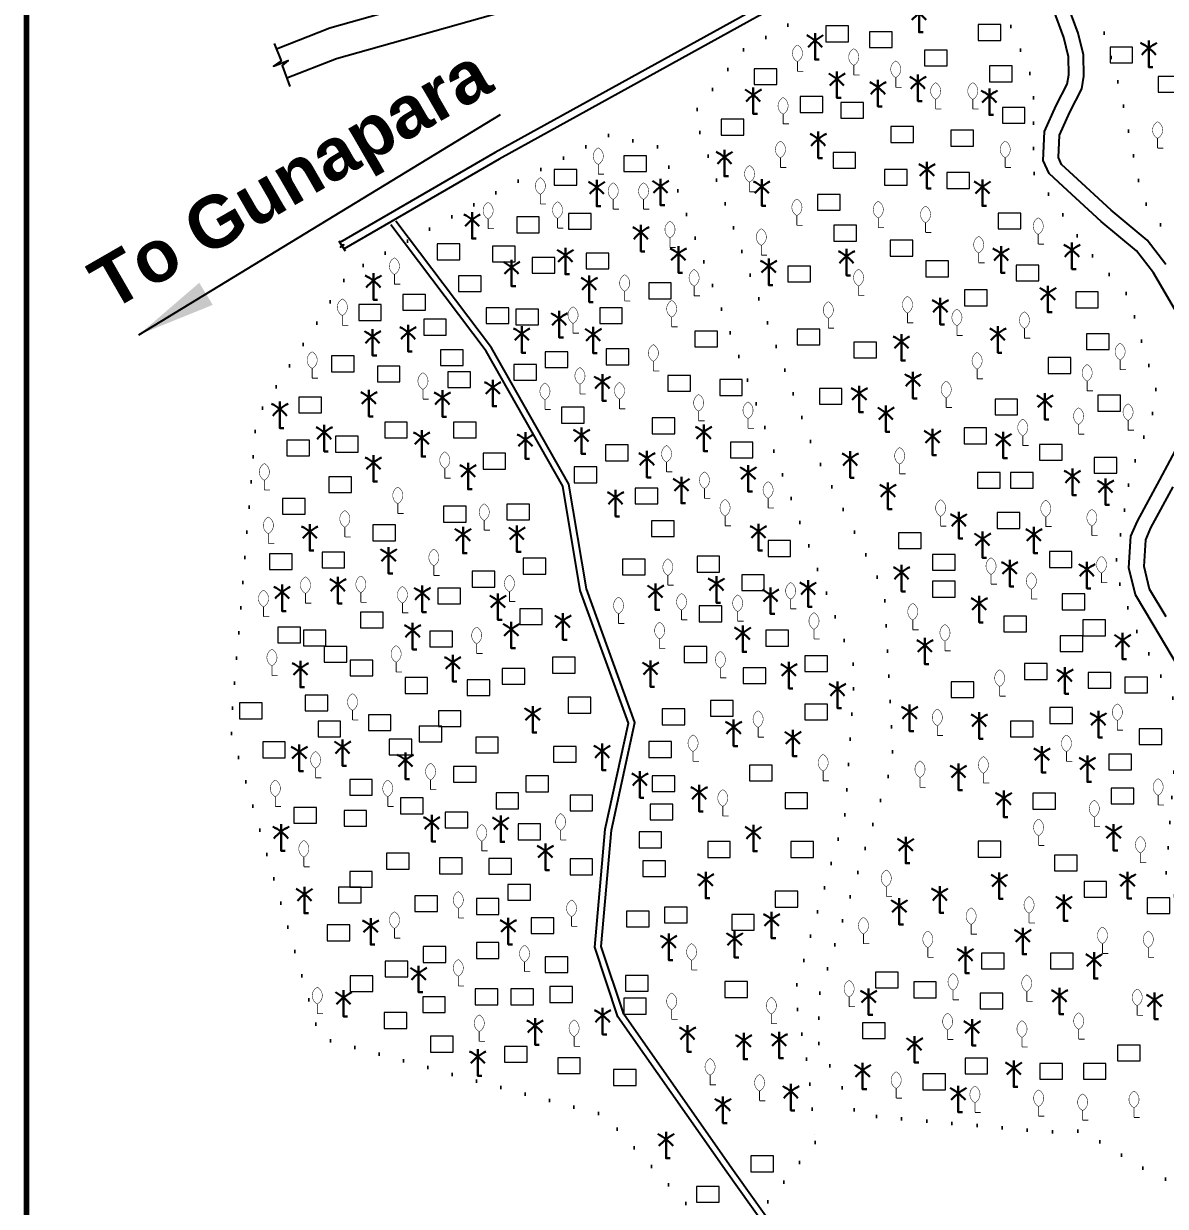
# Model space of a CAD drawing. Header units: millimetres. Extents: x 103 to 36356, y -175259 to -48.
# Drawn here: x 22846 to 23752, y -174009 to -173070 of the extents above; entities that cross this region are included whole.
import ezdxf

# ---------------------------------------------------------------- set-up
doc = ezdxf.new("R2010")
doc.units = ezdxf.units.MM
doc.header["$MEASUREMENT"] = 0
doc.linetypes.add('DOT2', pattern=[0.125, 0, -0.125])
for name, color, linetype in [('boundary', 7, 'Continuous'), ('Home Stead', 151, 'Continuous'), ('Khal', 4, 'Continuous'), ('TEXT', 5, 'Continuous'), ('Trees', 77, 'Continuous')]:
    doc.layers.add(name, color=color, linetype=linetype)
doc.layers.add('HOUSE', color=144, linetype='Continuous', lineweight=18)
doc.layers.add('PUCCA ROAD', color=1, linetype='Continuous', lineweight=30)
doc.styles.get("Standard").update_dxf_attribs({"font": 'arial.ttf'})
doc.styles.add('sum', font='arialbd.ttf')
doc.dimstyles.get("Standard").update_dxf_attribs({"dimtxt": 0.18, "dimasz": 0.18, "dimexe": 0.18, "dimexo": 0.0625, "dimgap": 0.09, "dimtad": 0, "dimtih": 1, "dimtoh": 1, "dimdec": 4, "dimzin": 0, "dimdsep": 46, "dimtxsty": 'Standard', "dimblk": 'DATUMBLANK', "dimcen": 0.09, "dimadec": 0, "dimazin": 0, "dimtfac": 1, "dimtdec": 4, "dimtofl": 0, "dimtmove": 0, "dimatfit": 3, "dimfxl": 1, "dimtolj": 1, "dimtzin": 0, "dimarcsym": 0})

# ---------------------------------------------------------------- blocks, each defined once
blk = doc.blocks.new('A$C7FEE66E4')
at = {"layer": 'Trees', "linetype": 'Continuous', "const_width": 0.000142}
blk.add_lwpolyline([(0, 0.00001, 0.606435), (0, 0.00493, 0.606435)], format="xyb", close=True, dxfattribs=at)
at = {"layer": 'Trees', "linetype": 'Continuous', "const_width": 0.000252}
for points in [[(0, 0.00001), (0, -0.00287)], [(0, -0.00287), (0.00172, -0.00287)]]:
    blk.add_lwpolyline(points, dxfattribs=at)
blk = doc.blocks.new('A$C01DB3217')
at = {"layer": 'Trees', "color": 1, "lineweight": 30}
blk.add_lwpolyline([(0, 0.0028), (0, -0.00714), (0.00154, -0.00714)], dxfattribs=at)
for centre, start, end in [((-0.01201, -0.01535), 41.2491, 62.6782), ((0.01201, -0.01535), 117.3218, 138.7509)]:
    blk.add_arc(centre, 0.01949, start, end, dxfattribs=at)
blk = doc.blocks.new('_DatumBlank')
at = {"color": 0, "linetype": 'ByBlock', "lineweight": -2}
for p, q in [((0, 0.577), (-1, 0)), ((0, -0.577), (0, 0.577)), ((-1, 0), (0, -0.577))]:
    blk.add_line(p, q, dxfattribs=at)

msp = doc.modelspace()

# ---------------------------------------------------------------- linework, layer by layer
at = {"layer": 'boundary', "color": 0, "const_width": 4.59}
msp.add_lwpolyline([(22848.32, -171671.08), (27878.67, -171671.08), (27878.67, -175256.81), (22848.32, -175256.81), (22848.32, -171671.08)], dxfattribs=at)
at = {"layer": 'Home Stead', "color": 7, "linetype": 'DOT2', "lineweight": 50, "ltscale": 159.474072, "flags": 128}
for points in [[(24176.51, -174131.21), (24179.51, -173947.35), (24157.52, -173916.97), (24123.26, -173911.65), (24085.99, -173928.27), (24040.74, -173977.81), (24008.8, -174001.08), (23991.17, -174009.4), (23976.2, -174001.42), (23966.55, -173980.8), (23964.55, -173945.56), (23971.54, -173889.7), (24006.11, -173796.16), (24007.9, -173747.88), (23994.18, -173721.65), (23944.07, -173712.11), (23900.53, -173720.46), (23833.5, -173756.75), (23814.74, -173757.92), (23803.31, -173744.74), (23808.88, -173714.58), (23822.87, -173645.19), (23800.28, -173586.38), (23768.23, -173531.78), (23778.21, -173489.25), (23811.54, -173424.53), (23826.81, -173365.53), (23809.88, -173318.5), (23733.8, -173208.64), (23716.77, -173123.58), (23695.27, -173047.2), (23690.83, -172971.75), (23708.13, -172944.86), (23828.77, -172865.65), (23971.46, -172779.4), (24144.62, -172667.2), (24227.86, -172579.21), (24395.65, -172366.21), (24423.53, -172295.43), (24479.34, -172221.88), (24517.65, -172194.46), (24581.23, -172166.22), (24645.39, -172137.72), (24741.9, -172111.83), (24796.24, -172074.63), (24840.73, -172037.38), (24862.51, -172017.05), (24869.06, -172005.43), (24903.4, -172018.71), (24990.61, -172048.67), (24979.03, -172072.99), (24964.85, -172101.81), (24925.62, -172128.73), (24892.8, -172149.72), (24877.23, -172152.53), (24834.32, -172153.36), (24791.25, -172156.34), (24768.88, -172165.78), (24761.59, -172174.88), (24763.26, -172197.52), (24762.7, -172253.01), (24754.79, -172369.33), (24753.23, -172392.26), (24765.76, -172503.56), (24757.35, -172557.3), (24765.52, -172632.86), (24772.71, -172646.94), (24780.39, -172656.91), (24819.03, -172678), (24840.36, -172685.22), (24850.91, -172694.04), (24853.43, -172700), (24844.28, -172791.83), (24865.42, -172844.21), (24913.19, -172934.43), (24905.54, -172973.34), (24880.07, -173020.62), (24864.71, -173112.23), (24840.01, -173199.52), (24833.22, -173245.66), (24833.94, -173383.52), (24809.39, -173447.75), (24696.6, -173536.09), (24612.82, -173546.91), (24522.87, -173580.31), (24424.85, -173615.69), (24374.93, -173655.59), (24307.77, -173712.74), (24309.58, -173804.34), (24342.21, -173845.42), (24353.1, -173934.3), (24341.94, -173988.04), (24253.58, -174067.56), (24176.51, -174131.21)], [(24058.18, -173950.79), (24100.11, -173916.11), (24119.49, -173911.78), (24134.52, -173921.89), (24138.86, -173950.79), (24131.82, -174128.03), (24034.01, -174208.97), (23996.94, -174231.77), (23958.69, -174162.31), (23926.71, -174104.24), (23896.17, -174056.1), (23875.68, -174023.8), (23829.48, -174023.8), (23778.42, -173999.87), (23736.76, -173980.34), (23686.51, -173949.54), (23656.82, -173950.05), (23507.42, -173936.52), (23477.3, -173881.56), (23477.3, -173842.3), (23536.23, -173655.18), (23529.42, -173521.52), (23473.47, -173409.7), (23417.52, -173255.12), (23377.81, -173142.41), (23416.75, -173091.63), (23514.79, -173036.7), (23563.53, -172996.88), (23589.6, -173005.37), (23621.91, -173052.94), (23647.77, -173117.44), (23647.77, -173188.64), (23689.27, -173248.46), (23723.12, -173286.74), (23746.71, -173367.33), (23724.63, -173427.83), (23712.2, -173503.92), (23728.64, -173551.13), (23762.75, -173614.23), (23756.88, -173693.77), (23752.67, -173750.9), (23769.7, -173779.98), (23826.88, -173770.13), (23861.39, -173748.45), (23896.39, -173735.64), (23929.68, -173723.46), (23951.11, -173742.05), (23946.67, -173768.65), (23917.5, -173864.21), (23917.51, -173921.81), (23926.27, -173965.17), (23946.09, -173999.86), (23968.74, -174013.55), (23992.91, -174009.56), (24031.93, -173977.42), (24058.18, -173950.79)], [(23474.38, -173958.66), (23406.13, -174044.2), (23306.66, -173936.7), (23202.56, -173908.96), (23081.11, -173875.44), (23010.41, -173631.2), (23030.76, -173383.5), (23103.59, -173268.68), (23229.93, -173199.65), (23310.82, -173158.78), (23352.62, -173168.77), (23409.88, -173324.08), (23467.21, -173479.57), (23505.9, -173582.51), (23498.04, -173698.84), (23458.04, -173839.72), (23469.46, -173903.95), (23474.38, -173958.66)]]:
    msp.add_lwpolyline(points, dxfattribs=at)
at = {"layer": 'HOUSE'}
for points in [[(23482.82, -173084.62), (23500.75, -173084.62), (23500.75, -173072.07), (23482.82, -173072.07), (23482.82, -173084.62)], [(23603.89, -173083.54), (23621.82, -173083.54), (23621.82, -173070.99), (23603.89, -173070.99), (23603.89, -173083.54)], [(23517.52, -173089.32), (23535.45, -173089.32), (23535.45, -173076.77), (23517.52, -173076.77), (23517.52, -173089.32)], [(23561.24, -173103.76), (23579.18, -173103.76), (23579.18, -173091.21), (23561.24, -173091.21), (23561.24, -173103.76)], [(23708.5, -173101.41), (23726.43, -173101.41), (23726.43, -173088.86), (23708.5, -173088.86), (23708.5, -173101.41)], [(23426.08, -173118.68), (23444.02, -173118.68), (23444.02, -173106.13), (23426.08, -173106.13), (23426.08, -173118.68)], [(23612.92, -173116.4), (23630.85, -173116.4), (23630.85, -173103.85), (23612.92, -173103.85), (23612.92, -173116.4)], [(23746.74, -173124.77), (23764.67, -173124.77), (23764.67, -173112.22), (23746.74, -173112.22), (23746.74, -173124.77)], [(23462.58, -173140.71), (23480.52, -173140.71), (23480.52, -173128.16), (23462.58, -173128.16), (23462.58, -173140.71)], [(23494.75, -173145.41), (23512.68, -173145.41), (23512.68, -173132.85), (23494.75, -173132.85), (23494.75, -173145.41)], [(23623.04, -173149.27), (23640.97, -173149.27), (23640.97, -173136.72), (23623.04, -173136.72), (23623.04, -173149.27)], [(23399.7, -173158.77), (23417.63, -173158.77), (23417.63, -173146.22), (23399.7, -173146.22), (23399.7, -173158.77)], [(23534.5, -173164.55), (23552.43, -173164.55), (23552.43, -173151.99), (23534.5, -173151.99), (23534.5, -173164.55)], [(23582.2, -173167.44), (23600.13, -173167.44), (23600.13, -173154.88), (23582.2, -173154.88), (23582.2, -173167.44)], [(23322.52, -173187.77), (23340.45, -173187.77), (23340.45, -173175.21), (23322.52, -173175.21), (23322.52, -173187.77)], [(23488.6, -173185.13), (23506.54, -173185.13), (23506.54, -173172.58), (23488.6, -173172.58), (23488.6, -173185.13)], [(23267.31, -173198.55), (23285.24, -173198.55), (23285.24, -173186), (23267.31, -173186), (23267.31, -173198.55)], [(23529.44, -173198.49), (23547.37, -173198.49), (23547.37, -173185.94), (23529.44, -173185.94), (23529.44, -173198.49)], [(23578.95, -173201.02), (23596.88, -173201.02), (23596.88, -173188.47), (23578.95, -173188.47), (23578.95, -173201.02)], [(23476.32, -173218.36), (23494.25, -173218.36), (23494.25, -173205.8), (23476.32, -173205.8), (23476.32, -173218.36)], [(23237.44, -173236.28), (23255.37, -173236.28), (23255.37, -173223.73), (23237.44, -173223.73), (23237.44, -173236.28)], [(23278.58, -173233.47), (23296.51, -173233.47), (23296.51, -173220.92), (23278.58, -173220.92), (23278.58, -173233.47)], [(23619.79, -173233.16), (23637.72, -173233.16), (23637.72, -173220.61), (23619.79, -173220.61), (23619.79, -173233.16)], [(23489.33, -173242.91), (23507.26, -173242.91), (23507.26, -173230.36), (23489.33, -173230.36), (23489.33, -173242.91)], [(23533.92, -173254.83), (23551.85, -173254.83), (23551.85, -173242.28), (23533.92, -173242.28), (23533.92, -173254.83)], [(23174.32, -173257.69), (23192.25, -173257.69), (23192.25, -173245.13), (23174.32, -173245.13), (23174.32, -173257.69)], [(23218.28, -173259.38), (23236.21, -173259.38), (23236.21, -173246.82), (23218.28, -173246.82), (23218.28, -173259.38)], [(23292.67, -173265.01), (23310.6, -173265.01), (23310.6, -173252.45), (23292.67, -173252.45), (23292.67, -173265.01)], [(23249.84, -173268.39), (23267.77, -173268.39), (23267.77, -173255.83), (23249.84, -173255.83), (23249.84, -173268.39)], [(23452.68, -173275.33), (23470.62, -173275.33), (23470.62, -173262.78), (23452.68, -173262.78), (23452.68, -173275.33)], [(23562.22, -173271.23), (23580.16, -173271.23), (23580.16, -173258.68), (23562.22, -173258.68), (23562.22, -173271.23)], [(23634.02, -173274.51), (23651.95, -173274.51), (23651.95, -173261.96), (23634.02, -173261.96), (23634.02, -173274.51)], [(23191.23, -173283.03), (23209.16, -173283.03), (23209.16, -173270.48), (23191.23, -173270.48), (23191.23, -173283.03)], [(23342.26, -173288.66), (23360.19, -173288.66), (23360.19, -173276.11), (23342.26, -173276.11), (23342.26, -173288.66)], [(23147.01, -173297.82), (23164.94, -173297.82), (23164.94, -173285.27), (23147.01, -173285.27), (23147.01, -173297.82)], [(23592.99, -173294.19), (23610.93, -173294.19), (23610.93, -173281.64), (23592.99, -173281.64), (23592.99, -173294.19)], [(23681.2, -173295.83), (23699.13, -173295.83), (23699.13, -173283.28), (23681.2, -173283.28), (23681.2, -173295.83)], [(23112.03, -173305.89), (23129.96, -173305.89), (23129.96, -173293.34), (23112.03, -173293.34), (23112.03, -173305.89)], [(23213.21, -173308.37), (23231.14, -173308.37), (23231.14, -173295.82), (23213.21, -173295.82), (23213.21, -173308.37)], [(23236.87, -173309.5), (23254.81, -173309.5), (23254.81, -173296.95), (23236.87, -173296.95), (23236.87, -173309.5)], [(23303.37, -173308.37), (23321.3, -173308.37), (23321.3, -173295.82), (23303.37, -173295.82), (23303.37, -173308.37)], [(23163.6, -173317.54), (23181.54, -173317.54), (23181.54, -173304.99), (23163.6, -173304.99), (23163.6, -173317.54)], [(23378.89, -173326.96), (23396.82, -173326.96), (23396.82, -173314.4), (23378.89, -173314.4), (23378.89, -173326.96)], [(23460.07, -173325.35), (23478, -173325.35), (23478, -173312.8), (23460.07, -173312.8), (23460.07, -173325.35)], [(23689.82, -173329.04), (23707.75, -173329.04), (23707.75, -173316.49), (23689.82, -173316.49), (23689.82, -173329.04)], [(23308.45, -173341.04), (23326.38, -173341.04), (23326.38, -173328.48), (23308.45, -173328.48), (23308.45, -173341.04)], [(23505.2, -173335.6), (23523.13, -173335.6), (23523.13, -173323.05), (23505.2, -173323.05), (23505.2, -173335.6)], [(23090.51, -173346.67), (23108.44, -173346.67), (23108.44, -173334.12), (23090.51, -173334.12), (23090.51, -173346.67)], [(23177.06, -173341.74), (23194.99, -173341.74), (23194.99, -173329.19), (23177.06, -173329.19), (23177.06, -173341.74)], [(23259.98, -173343.29), (23277.91, -173343.29), (23277.91, -173330.74), (23259.98, -173330.74), (23259.98, -173343.29)], [(23659.46, -173347.9), (23677.39, -173347.9), (23677.39, -173335.35), (23659.46, -173335.35), (23659.46, -173347.9)], [(23126.83, -173354.74), (23144.76, -173354.74), (23144.76, -173342.18), (23126.83, -173342.18), (23126.83, -173354.74)], [(23182.89, -173359.22), (23200.82, -173359.22), (23200.82, -173346.67), (23182.89, -173346.67), (23182.89, -173359.22)], [(23235.18, -173353.43), (23253.12, -173353.43), (23253.12, -173340.87), (23235.18, -173340.87), (23235.18, -173353.43)], [(23357.49, -173362.06), (23375.43, -173362.06), (23375.43, -173349.51), (23357.49, -173349.51), (23357.49, -173362.06)], [(23398.63, -173365.44), (23416.56, -173365.44), (23416.56, -173352.89), (23398.63, -173352.89), (23398.63, -173365.44)], [(23477.71, -173372.5), (23495.64, -173372.5), (23495.64, -173359.94), (23477.71, -173359.94), (23477.71, -173372.5)], [(23698.84, -173377.83), (23716.77, -173377.83), (23716.77, -173365.27), (23698.84, -173365.27), (23698.84, -173377.83)], [(23064.5, -173379.38), (23082.43, -173379.38), (23082.43, -173366.83), (23064.5, -173366.83), (23064.5, -173379.38)], [(23272.96, -173387.41), (23290.89, -173387.41), (23290.89, -173374.85), (23272.96, -173374.85), (23272.96, -173387.41)], [(23617.21, -173380.84), (23635.14, -173380.84), (23635.14, -173368.29), (23617.21, -173368.29), (23617.21, -173380.84)], [(23345.1, -173395.85), (23363.03, -173395.85), (23363.03, -173383.3), (23345.1, -173383.3), (23345.1, -173395.85)], [(23132.68, -173399.23), (23150.61, -173399.23), (23150.61, -173386.67), (23132.68, -173386.67), (23132.68, -173399.23)], [(23187.39, -173399.23), (23205.32, -173399.23), (23205.32, -173386.67), (23187.39, -173386.67), (23187.39, -173399.23)], [(23592.59, -173403.8), (23610.53, -173403.8), (23610.53, -173391.25), (23592.59, -173391.25), (23592.59, -173403.8)], [(23055.08, -173413.44), (23073.01, -173413.44), (23073.01, -173400.89), (23055.08, -173400.89), (23055.08, -173413.44)], [(23093.66, -173410.43), (23111.6, -173410.43), (23111.6, -173397.88), (23093.66, -173397.88), (23093.66, -173410.43)], [(23407.09, -173415), (23425.02, -173415), (23425.02, -173402.45), (23407.09, -173402.45), (23407.09, -173415)], [(23210.71, -173423.87), (23228.64, -173423.87), (23228.64, -173411.32), (23210.71, -173411.32), (23210.71, -173423.87)], [(23307.9, -173417.25), (23325.83, -173417.25), (23325.83, -173404.7), (23307.9, -173404.7), (23307.9, -173417.25)], [(23652.49, -173416.92), (23670.42, -173416.92), (23670.42, -173404.37), (23652.49, -173404.37), (23652.49, -173416.92)], [(23283.11, -173434.71), (23301.04, -173434.71), (23301.04, -173422.16), (23283.11, -173422.16), (23283.11, -173434.71)], [(23695.98, -173427.17), (23713.91, -173427.17), (23713.91, -173414.62), (23695.98, -173414.62), (23695.98, -173427.17)], [(23088.27, -173442.57), (23106.2, -173442.57), (23106.2, -173430.02), (23088.27, -173430.02), (23088.27, -173442.57)], [(23603.26, -173439.06), (23621.19, -173439.06), (23621.19, -173426.51), (23603.26, -173426.51), (23603.26, -173439.06)], [(23629.52, -173439.06), (23647.45, -173439.06), (23647.45, -173426.51), (23629.52, -173426.51), (23629.52, -173439.06)], [(23331.57, -173451.61), (23349.5, -173451.61), (23349.5, -173439.06), (23331.57, -173439.06), (23331.57, -173451.61)], [(23051.51, -173459.73), (23069.44, -173459.73), (23069.44, -173447.17), (23051.51, -173447.17), (23051.51, -173459.73)], [(23179.32, -173466), (23197.25, -173466), (23197.25, -173453.45), (23179.32, -173453.45), (23179.32, -173466)], [(23229.54, -173464.21), (23247.48, -173464.21), (23247.48, -173451.66), (23229.54, -173451.66), (23229.54, -173464.21)], [(23618.85, -173471.04), (23636.78, -173471.04), (23636.78, -173458.48), (23618.85, -173458.48), (23618.85, -173471.04)], [(23123.26, -173480.79), (23141.19, -173480.79), (23141.19, -173468.24), (23123.26, -173468.24), (23123.26, -173480.79)], [(23344.53, -173477.51), (23362.46, -173477.51), (23362.46, -173464.96), (23344.53, -173464.96), (23344.53, -173477.51)], [(23540.49, -173487.03), (23558.42, -173487.03), (23558.42, -173474.47), (23540.49, -173474.47), (23540.49, -173487.03)], [(23436.95, -173493.28), (23454.89, -173493.28), (23454.89, -173480.73), (23436.95, -173480.73), (23436.95, -173493.28)], [(23041.2, -173503.65), (23059.13, -173503.65), (23059.13, -173491.09), (23041.2, -173491.09), (23041.2, -173503.65)], [(23082.9, -173502.3), (23100.83, -173502.3), (23100.83, -173489.75), (23082.9, -173489.75), (23082.9, -173502.3)], [(23242.55, -173507.23), (23260.48, -173507.23), (23260.48, -173494.68), (23242.55, -173494.68), (23242.55, -173507.23)], [(23321.43, -173507.93), (23339.36, -173507.93), (23339.36, -173495.37), (23321.43, -173495.37), (23321.43, -173507.93)], [(23380.6, -173505.67), (23398.53, -173505.67), (23398.53, -173493.12), (23380.6, -173493.12), (23380.6, -173505.67)], [(23567.57, -173504.25), (23585.5, -173504.25), (23585.5, -173491.69), (23567.57, -173491.69), (23567.57, -173504.25)], [(23660.3, -173501.92), (23678.24, -173501.92), (23678.24, -173489.37), (23660.3, -173489.37), (23660.3, -173501.92)], [(23202.19, -173517.54), (23220.12, -173517.54), (23220.12, -173504.99), (23202.19, -173504.99), (23202.19, -173517.54)], [(23416.1, -173520.32), (23434.03, -173520.32), (23434.03, -173507.76), (23416.1, -173507.76), (23416.1, -173520.32)], [(23567.57, -173525.56), (23585.5, -173525.56), (23585.5, -173513.01), (23567.57, -173513.01), (23567.57, -173525.56)], [(23174.83, -173530.98), (23192.76, -173530.98), (23192.76, -173518.43), (23174.83, -173518.43), (23174.83, -173530.98)], [(23670.56, -173535.54), (23688.49, -173535.54), (23688.49, -173522.99), (23670.56, -173522.99), (23670.56, -173535.54)], [(23239.86, -173547.28), (23257.79, -173547.28), (23257.79, -173534.73), (23239.86, -173534.73), (23239.86, -173547.28)], [(23382.29, -173545.1), (23400.22, -173545.1), (23400.22, -173532.54), (23382.29, -173532.54), (23382.29, -173545.1)], [(23113.4, -173549.97), (23131.33, -173549.97), (23131.33, -173537.42), (23113.4, -173537.42), (23113.4, -173549.97)], [(23624.2, -173553.17), (23642.13, -173553.17), (23642.13, -173540.62), (23624.2, -173540.62), (23624.2, -173553.17)], [(23686.85, -173556.2), (23704.78, -173556.2), (23704.78, -173543.64), (23686.85, -173543.64), (23686.85, -173556.2)], [(23047.92, -173561.9), (23065.85, -173561.9), (23065.85, -173549.35), (23047.92, -173549.35), (23047.92, -173561.9)], [(23068.1, -173564.31), (23086.03, -173564.31), (23086.03, -173551.76), (23068.1, -173551.76), (23068.1, -173564.31)], [(23168.56, -173565.04), (23186.49, -173565.04), (23186.49, -173552.49), (23168.56, -173552.49), (23168.56, -173565.04)], [(23435.28, -173564.41), (23453.21, -173564.41), (23453.21, -173551.86), (23435.28, -173551.86), (23435.28, -173564.41)], [(23668.92, -173568.75), (23686.85, -173568.75), (23686.85, -173556.2), (23668.92, -173556.2), (23668.92, -173568.75)], [(23084.7, -173577.31), (23102.63, -173577.31), (23102.63, -173564.76), (23084.7, -173564.76), (23084.7, -173577.31)], [(23370.47, -173577.37), (23388.4, -173577.37), (23388.4, -173564.81), (23370.47, -173564.81), (23370.47, -173577.37)], [(23466.28, -173584.69), (23484.21, -173584.69), (23484.21, -173572.14), (23466.28, -173572.14), (23466.28, -173584.69)], [(23105.32, -173588.07), (23123.26, -173588.07), (23123.26, -173575.51), (23105.32, -173575.51), (23105.32, -173588.07)], [(23265.87, -173585.83), (23283.8, -173585.83), (23283.8, -173573.27), (23265.87, -173573.27), (23265.87, -173585.83)], [(23417.25, -173594.26), (23435.18, -173594.26), (23435.18, -173581.71), (23417.25, -173581.71), (23417.25, -173594.26)], [(23640.61, -173590.89), (23658.54, -173590.89), (23658.54, -173578.33), (23640.61, -173578.33), (23640.61, -173590.89)], [(23148.82, -173601.96), (23166.75, -173601.96), (23166.75, -173589.41), (23148.82, -173589.41), (23148.82, -173601.96)], [(23198.15, -173603.75), (23216.08, -173603.75), (23216.08, -173591.2), (23198.15, -173591.2), (23198.15, -173603.75)], [(23225.96, -173594.79), (23243.89, -173594.79), (23243.89, -173582.24), (23225.96, -173582.24), (23225.96, -173594.79)], [(23691.08, -173597.96), (23709.02, -173597.96), (23709.02, -173585.41), (23691.08, -173585.41), (23691.08, -173597.96)], [(23720.21, -173601.65), (23738.14, -173601.65), (23738.14, -173589.1), (23720.21, -173589.1), (23720.21, -173601.65)], [(23582.35, -173605.24), (23600.29, -173605.24), (23600.29, -173592.68), (23582.35, -173592.68), (23582.35, -173605.24)], [(23017.43, -173622.13), (23035.36, -173622.13), (23035.36, -173609.57), (23017.43, -173609.57), (23017.43, -173622.13)], [(23069.45, -173615.85), (23087.38, -173615.85), (23087.38, -173603.3), (23069.45, -173603.3), (23069.45, -173615.85)], [(23278.42, -173617.64), (23296.36, -173617.64), (23296.36, -173605.09), (23278.42, -173605.09), (23278.42, -173617.64)], [(23391.32, -173620.17), (23409.25, -173620.17), (23409.25, -173607.62), (23391.32, -173607.62), (23391.32, -173620.17)], [(23119.67, -173631.54), (23137.61, -173631.54), (23137.61, -173618.98), (23119.67, -173618.98), (23119.67, -173631.54)], [(23175.28, -173628.4), (23193.21, -173628.4), (23193.21, -173615.85), (23175.28, -173615.85), (23175.28, -173628.4)], [(23353, -173626.93), (23370.93, -173626.93), (23370.93, -173614.37), (23353, -173614.37), (23353, -173626.93)], [(23466.28, -173622.98), (23484.21, -173622.98), (23484.21, -173610.43), (23466.28, -173610.43), (23466.28, -173622.98)], [(23660.73, -173625.84), (23678.66, -173625.84), (23678.66, -173613.29), (23660.73, -173613.29), (23660.73, -173625.84)], [(23079.76, -173636.47), (23097.69, -173636.47), (23097.69, -173623.91), (23079.76, -173623.91), (23079.76, -173636.47)], [(23160.03, -173640.5), (23177.97, -173640.5), (23177.97, -173627.95), (23160.03, -173627.95), (23160.03, -173640.5)], [(23629.55, -173636.5), (23647.48, -173636.5), (23647.48, -173623.95), (23629.55, -173623.95), (23629.55, -173636.5)], [(23136.27, -173650.81), (23154.2, -173650.81), (23154.2, -173638.26), (23136.27, -173638.26), (23136.27, -173650.81)], [(23204.89, -173649.17), (23222.82, -173649.17), (23222.82, -173636.61), (23204.89, -173636.61), (23204.89, -173649.17)], [(23731.7, -173642.65), (23749.63, -173642.65), (23749.63, -173630.1), (23731.7, -173630.1), (23731.7, -173642.65)], [(23035.81, -173653.05), (23053.75, -173653.05), (23053.75, -173640.5), (23035.81, -173640.5), (23035.81, -173653.05)], [(23266.77, -173656.63), (23284.7, -173656.63), (23284.7, -173644.08), (23266.77, -173644.08), (23266.77, -173656.63)], [(23342.29, -173652.83), (23360.23, -173652.83), (23360.23, -173640.28), (23342.29, -173640.28), (23342.29, -173652.83)], [(23707.5, -173662.74), (23725.43, -173662.74), (23725.43, -173650.19), (23707.5, -173650.19), (23707.5, -173662.74)], [(23187.4, -173672.47), (23205.33, -173672.47), (23205.33, -173659.92), (23187.4, -173659.92), (23187.4, -173672.47)], [(23422.32, -173671.42), (23440.25, -173671.42), (23440.25, -173658.86), (23422.32, -173658.86), (23422.32, -173671.42)], [(23104.89, -173682.78), (23122.82, -173682.78), (23122.82, -173670.23), (23104.89, -173670.23), (23104.89, -173682.78)], [(23244.8, -173680.09), (23262.73, -173680.09), (23262.73, -173667.54), (23244.8, -173667.54), (23244.8, -173680.09)], [(23345.11, -173679.86), (23363.04, -173679.86), (23363.04, -173667.31), (23345.11, -173667.31), (23345.11, -173679.86)], [(23145.25, -173697.57), (23163.18, -173697.57), (23163.18, -173685.01), (23145.25, -173685.01), (23145.25, -173697.57)], [(23221.03, -173693.53), (23238.97, -173693.53), (23238.97, -173680.98), (23221.03, -173680.98), (23221.03, -173693.53)], [(23279.78, -173695.33), (23297.71, -173695.33), (23297.71, -173682.77), (23279.78, -173682.77), (23279.78, -173695.33)], [(23450.5, -173693.38), (23468.43, -173693.38), (23468.43, -173680.83), (23450.5, -173680.83), (23450.5, -173693.38)], [(23647.13, -173693.88), (23665.07, -173693.88), (23665.07, -173681.33), (23647.13, -173681.33), (23647.13, -173693.88)], [(23709.36, -173689.7), (23727.29, -173689.7), (23727.29, -173677.15), (23709.36, -173677.15), (23709.36, -173689.7)], [(23060.48, -173705.03), (23078.41, -173705.03), (23078.41, -173692.48), (23060.48, -173692.48), (23060.48, -173705.03)], [(23343.53, -173702.39), (23361.46, -173702.39), (23361.46, -173689.84), (23343.53, -173689.84), (23343.53, -173702.39)], [(23100.4, -173707.43), (23118.33, -173707.43), (23118.33, -173694.87), (23100.4, -173694.87), (23100.4, -173707.43)], [(23180.67, -173708.77), (23198.61, -173708.77), (23198.61, -173696.22), (23180.67, -173696.22), (23180.67, -173708.77)], [(23238.52, -173718.18), (23256.46, -173718.18), (23256.46, -173705.63), (23238.52, -173705.63), (23238.52, -173718.18)], [(23334.56, -173724.56), (23352.49, -173724.56), (23352.49, -173712.01), (23334.56, -173712.01), (23334.56, -173724.56)], [(23389.07, -173732.24), (23407, -173732.24), (23407, -173719.69), (23389.07, -173719.69), (23389.07, -173732.24)], [(23455, -173732.24), (23472.94, -173732.24), (23472.94, -173719.69), (23455, -173719.69), (23455, -173732.24)], [(23603.8, -173731.97), (23621.73, -173731.97), (23621.73, -173719.42), (23603.8, -173719.42), (23603.8, -173731.97)], [(23134.04, -173741.49), (23151.97, -173741.49), (23151.97, -173728.93), (23134.04, -173728.93), (23134.04, -173741.49)], [(23664.36, -173742.92), (23682.3, -173742.92), (23682.3, -173730.37), (23664.36, -173730.37), (23664.36, -173742.92)], [(23176.26, -173745.17), (23194.19, -173745.17), (23194.19, -173732.62), (23176.26, -173732.62), (23176.26, -173745.17)], [(23215.27, -173745.62), (23233.2, -173745.62), (23233.2, -173733.07), (23215.27, -173733.07), (23215.27, -173745.62)], [(23279.78, -173745.97), (23297.71, -173745.97), (23297.71, -173733.41), (23279.78, -173733.41), (23279.78, -173745.97)], [(23337.7, -173747.41), (23355.63, -173747.41), (23355.63, -173734.86), (23337.7, -173734.86), (23337.7, -173747.41)], [(23104.88, -173755.82), (23122.81, -173755.82), (23122.81, -173743.27), (23104.88, -173743.27), (23104.88, -173755.82)], [(23095.92, -173768.37), (23113.85, -173768.37), (23113.85, -173755.82), (23095.92, -173755.82), (23095.92, -173768.37)], [(23230.52, -173766.24), (23248.45, -173766.24), (23248.45, -173753.68), (23230.52, -173753.68), (23230.52, -173766.24)], [(23442.61, -173771.66), (23460.54, -173771.66), (23460.54, -173759.11), (23442.61, -173759.11), (23442.61, -173771.66)], [(23687.86, -173763.79), (23705.79, -173763.79), (23705.79, -173751.24), (23687.86, -173751.24), (23687.86, -173763.79)], [(23156.53, -173775.2), (23174.46, -173775.2), (23174.46, -173762.65), (23156.53, -173762.65), (23156.53, -173775.2)], [(23205.41, -173777.44), (23223.34, -173777.44), (23223.34, -173764.89), (23205.41, -173764.89), (23205.41, -173777.44)], [(23737.98, -173776.84), (23755.91, -173776.84), (23755.91, -173764.29), (23737.98, -173764.29), (23737.98, -173776.84)], [(23324.69, -173787.3), (23342.63, -173787.3), (23342.63, -173774.75), (23324.69, -173774.75), (23324.69, -173787.3)], [(23354.74, -173784.16), (23372.67, -173784.16), (23372.67, -173771.61), (23354.74, -173771.61), (23354.74, -173784.16)], [(23408.11, -173789.99), (23426.04, -173789.99), (23426.04, -173777.44), (23408.11, -173777.44), (23408.11, -173789.99)], [(23086.95, -173798.4), (23104.88, -173798.4), (23104.88, -173785.85), (23086.95, -173785.85), (23086.95, -173798.4)], [(23248.91, -173792.68), (23266.84, -173792.68), (23266.84, -173780.13), (23248.91, -173780.13), (23248.91, -173792.68)], [(23163.25, -173815.53), (23181.18, -173815.53), (23181.18, -173802.98), (23163.25, -173802.98), (23163.25, -173815.53)], [(23205.41, -173812.4), (23223.34, -173812.4), (23223.34, -173799.84), (23205.41, -173799.84), (23205.41, -173812.4)], [(23133.14, -173827.08), (23151.07, -173827.08), (23151.07, -173814.53), (23133.14, -173814.53), (23133.14, -173827.08)], [(23260.12, -173823.6), (23278.05, -173823.6), (23278.05, -173811.05), (23260.12, -173811.05), (23260.12, -173823.6)], [(23606.41, -173820.67), (23624.34, -173820.67), (23624.34, -173808.11), (23606.41, -173808.11), (23606.41, -173820.67)], [(23661.23, -173820.67), (23679.16, -173820.67), (23679.16, -173808.11), (23661.23, -173808.11), (23661.23, -173820.67)], [(23323.8, -173838.39), (23341.73, -173838.39), (23341.73, -173825.84), (23323.8, -173825.84), (23323.8, -173838.39)], [(23522.35, -173835.8), (23540.28, -173835.8), (23540.28, -173823.25), (23522.35, -173823.25), (23522.35, -173835.8)], [(23105.34, -173838.73), (23123.27, -173838.73), (23123.27, -173826.18), (23105.34, -173826.18), (23105.34, -173838.73)], [(23263.71, -173847.35), (23281.64, -173847.35), (23281.64, -173834.8), (23263.71, -173834.8), (23263.71, -173847.35)], [(23402.72, -173843.32), (23420.66, -173843.32), (23420.66, -173830.77), (23402.72, -173830.77), (23402.72, -173843.32)], [(23552.63, -173843.62), (23570.56, -173843.62), (23570.56, -173831.07), (23552.63, -173831.07), (23552.63, -173843.62)], [(23162.8, -173855.42), (23180.74, -173855.42), (23180.74, -173842.87), (23162.8, -173842.87), (23162.8, -173855.42)], [(23204.51, -173849.14), (23222.44, -173849.14), (23222.44, -173836.59), (23204.51, -173836.59), (23204.51, -173849.14)], [(23232.76, -173849.14), (23250.69, -173849.14), (23250.69, -173836.59), (23232.76, -173836.59), (23232.76, -173849.14)], [(23322.37, -173856.61), (23340.3, -173856.61), (23340.3, -173844.05), (23322.37, -173844.05), (23322.37, -173856.61)], [(23605.37, -173852.49), (23623.3, -173852.49), (23623.3, -173839.94), (23605.37, -173839.94), (23605.37, -173852.49)], [(23132.31, -173867.97), (23150.24, -173867.97), (23150.24, -173855.41), (23132.31, -173855.41), (23132.31, -173867.97)], [(23511.91, -173875.97), (23529.84, -173875.97), (23529.84, -173863.42), (23511.91, -173863.42), (23511.91, -173875.97)], [(23169.08, -173886.79), (23187.01, -173886.79), (23187.01, -173874.24), (23169.08, -173874.24), (23169.08, -173886.79)], [(23227.83, -173894.86), (23245.76, -173894.86), (23245.76, -173882.3), (23227.83, -173882.3), (23227.83, -173894.86)], [(23714.49, -173893.71), (23732.42, -173893.71), (23732.42, -173881.16), (23714.49, -173881.16), (23714.49, -173893.71)], [(23269.98, -173903.82), (23287.92, -173903.82), (23287.92, -173891.27), (23269.98, -173891.27), (23269.98, -173903.82)], [(23593.36, -173904.15), (23611.29, -173904.15), (23611.29, -173891.6), (23593.36, -173891.6), (23593.36, -173904.15)], [(23314.38, -173913.23), (23332.31, -173913.23), (23332.31, -173900.68), (23314.38, -173900.68), (23314.38, -173913.23)], [(23652.88, -173908.32), (23670.81, -173908.32), (23670.81, -173895.77), (23652.88, -173895.77), (23652.88, -173908.32)], [(23687.34, -173908.32), (23705.27, -173908.32), (23705.27, -173895.77), (23687.34, -173895.77), (23687.34, -173908.32)], [(23559.94, -173916.67), (23577.87, -173916.67), (23577.87, -173904.12), (23559.94, -173904.12), (23559.94, -173916.67)], [(23423.35, -173981.8), (23441.28, -173981.8), (23441.28, -173969.24), (23423.35, -173969.24), (23423.35, -173981.8)], [(23380.3, -174006), (23398.23, -174006), (23398.23, -173993.44), (23380.3, -173993.44), (23380.3, -174006)]]:
    msp.add_lwpolyline(points, dxfattribs=at)
at = {"layer": 'Khal', "lineweight": 25, "ltscale": 0.1}
for points in [[(24816.08, -171891.1), (24817.56, -171941.55), (24809.32, -171968.43), (24773.53, -172002.4), (24716.89, -172043.33), (24601.99, -172078.29), (24499.66, -172118.98), (24435.7, -172165.26), (24382.06, -172228.64), (24336.46, -172304.72), (24254.58, -172420.75), (24171.03, -172513.07), (24013.43, -172642.33), (23807.6, -172780.24), (23588.06, -172908.24), (23394.3, -172987.8), (23089.01, -173073.96), (23046.83, -173090.59)], [(24730.58, -172063.16), (24726.24, -172066.3), (24607.75, -172102.35), (24510.05, -172141.2), (24452.07, -172183.14), (24402.37, -172241.88), (24357.45, -172316.82), (24273.87, -172435.25), (24187.61, -172530.57), (24027.17, -172662.17), (23819.36, -172801.4), (23597.21, -172930.93), (23399.94, -173011.93), (23094.45, -173098.14), (23055.03, -173113.69)], [(23764.53, -173304.96), (23742.86, -173268.2), (23729.36, -173250.52), (23701.48, -173227.4), (23671.21, -173199.63), (23660.14, -173189.2), (23655.4, -173178.95), (23656.58, -173155.96), (23665.78, -173135.36), (23674.51, -173118.25), (23675.72, -173111.03), (23675.4, -173096.7), (23671.7, -173081.25), (23661.74, -173053.98)], [(23752.83, -173261.49), (23738.07, -173242.15), (23709.37, -173218.36), (23679.39, -173190.84), (23670.06, -173182.05), (23667.53, -173176.6), (23668.45, -173158.81), (23676.61, -173140.54), (23686.04, -173122.06), (23687.75, -173111.9), (23687.37, -173095.14), (23683.2, -173077.78), (23672.67, -173048.92)], [(23044.99, -173085.91), (23050.4, -173099.7), (23044.49, -173103.9), (23055.9, -173099.48), (23051.21, -173103.57), (23057.46, -173120.13)], [(23777.97, -173606.45), (23742.72, -173547.38), (23728.63, -173523.77), (23723.53, -173502.22), (23725.01, -173477.12), (23730.21, -173465.2), (23748.07, -173432.34), (23764.44, -173401.78)], [(23753.03, -173541.23), (23739.88, -173519.21), (23735.61, -173501.17), (23736.86, -173479.96), (23741, -173470.47), (23758.64, -173438.04)]]:
    msp.add_lwpolyline(points, dxfattribs=at)
at = {"layer": 'PUCCA ROAD', "lineweight": 25}
for points in [[(24341.88, -172343.12), (24284.73, -172425.03), (24236.06, -172480.08), (24198.54, -172533.09), (24113.16, -172618.12), (24025.86, -172685.88), (23930.03, -172752.9), (23830.77, -172815.79), (23663.77, -172917.07), (23607.35, -172948.78), (23427.18, -173058.53), (23220.48, -173172.57), (23097.11, -173244.15)], [(23610.38, -172953.96), (23610.38, -172953.96), (23430.19, -173063.72), (23223.44, -173177.79), (23100.4, -173249.18)], [(23789.32, -174510.45), (23691.95, -174383.26), (23534.84, -174165.5), (23404.21, -173982.15), (23317.86, -173858.88), (23299.43, -173803.48), (23307.63, -173709.81), (23326.12, -173625.51), (23287.91, -173520.19), (23274.12, -173437.57), (23213.18, -173330.32), (23137.42, -173229.98)], [(23792, -174505.73), (23695.96, -174380.28), (23538.91, -174162.59), (23408.29, -173979.26), (23322.37, -173856.61), (23304.5, -173802.88), (23312.58, -173710.57), (23331.32, -173625.16), (23292.76, -173518.92), (23278.91, -173435.88), (23217.37, -173327.57), (23141.41, -173226.96)], [(23101.43, -173250.86), (23099.18, -173247.17), (23097.46, -173247.74), (23100.1, -173245.93), (23098.38, -173246.26), (23096.45, -173243.04)]]:
    msp.add_lwpolyline(points, dxfattribs=at)

# ---------------------------------------------------------------- block references
at = {"layer": 'Trees', "ltscale": 0.1, "xscale": 2116.853959373475, "yscale": 2116.853959373471, "zscale": 2116.853959373464}
for p in [(23556.83, -173062.02), (23474.32, -173083.65), (23739.24, -173089.7), (23491.66, -173114.1), (23555.98, -173116.63), (23425.24, -173126.78), (23524.24, -173120.86), (23612.68, -173127.56), (23476.85, -173161.88), (23402.39, -173176.25), (23563.17, -173185.91), (23300.98, -173200.11), (23351.67, -173199.31), (23432.01, -173199.67), (23607.18, -173199.86), (23202.02, -173225.84), (23336.01, -173235.98), (23276.07, -173254.07), (23365.78, -173252.87), (23499.28, -173255.06), (23621.98, -173252.95), (23678.26, -173249.99), (23233.4, -173263.63), (23437.51, -173262.67), (23123.66, -173274.4), (23294.98, -173276.19), (23659.22, -173284.24), (23573.75, -173293.96), (23271.24, -173304.33), (23151.19, -173315.35), (23123.03, -173318.63), (23241.47, -173316.39), (23298.19, -173316.79), (23542.86, -173322.71), (23619.44, -173316.37), (23552.05, -173352.73), (23218.42, -173358.94), (23305.43, -173354.58), (23120.14, -173366.94), (23178.41, -173367.26), (23509.44, -173363.73), (23656.76, -173369.56), (23049.4, -173376.21), (23530.5, -173379.31), (23084.61, -173394.77), (23162.08, -173398.93), (23288.94, -173396.79), (23385.91, -173394.51), (23567.54, -173397.82), (23623.76, -173400.17), (23244.35, -173400.53), (23123.67, -173418.76), (23340.85, -173415.41), (23502.22, -173415.65), (23198.89, -173424.84), (23421.31, -173426.67), (23368.21, -173435.91), (23678.64, -173429.45), (23704.91, -173437.18), (23315.91, -173446.37), (23532.18, -173440.55), (23588.42, -173463.86), (23073.19, -173473.55), (23237.61, -173474.56), (23429.36, -173473.3), (23194.82, -173475.58), (23607.28, -173479.34), (23648.02, -173475.64), (23135.78, -173491.72), (23628.83, -173501.88), (23542.97, -173505.92), (23690.1, -173503.57), (23051.17, -173521.49), (23095.51, -173515.41), (23347.7, -173520.57), (23395.98, -173514.94), (23468.79, -173518.15), (23162.49, -173522.37), (23222.58, -173528.53), (23439.02, -173523.78), (23604.59, -173530.48), (23274.14, -173544.31), (23154.82, -173551.95), (23233.16, -173551.03), (23416.9, -173553.93), (23718.39, -173559.76), (23561.49, -173563.79), (23186.65, -173577.33), (23065.77, -173582.06), (23343.68, -173581.67), (23453.5, -173582.88), (23672.62, -173587.19), (23492.12, -173598.56), (23250.12, -173617.97), (23549.39, -173616.8), (23604.61, -173622.86), (23699.22, -173621.85), (23409.66, -173628.71), (23456.72, -173636.75), (23064.88, -173648.51), (23099.17, -173644.41), (23305.28, -173647.77), (23654.44, -173649.78), (23149.11, -173654.84), (23690.46, -173657.18), (23335.23, -173669.72), (23588.11, -173663.57), (23382.3, -173680.57), (23624.13, -173685.1), (23169.98, -173704.38), (23224.77, -173704.75), (23050.35, -173711.83), (23425.35, -173712.16), (23711.34, -173711.68), (23260.18, -173727.1), (23546.28, -173721.69), (23387.53, -173749.55), (23620.49, -173750.07), (23722.45, -173749.71), (23068.98, -173761.37), (23573.34, -173761.05), (23541.19, -173770.42), (23671.93, -173767.48), (23439.83, -173781.31), (23121.53, -173786.32), (23230.77, -173786.1), (23639.25, -173793.98), (23358.16, -173798.59), (23410.46, -173796.58), (23593.7, -173808.98), (23695.78, -173813.26), (23159.58, -173824.09), (23099.95, -173843.46), (23516.86, -173842.19), (23668.45, -173841.64), (23743.8, -173845.38), (23305.68, -173857.61), (23252.01, -173865.8), (23599.03, -173866.49), (23373.05, -173871.36), (23417.7, -173877.39), (23445.86, -173876.59), (23553.31, -173879.92), (23206.54, -173890.38), (23512.09, -173901.16), (23632.08, -173899.3), (23455.12, -173917.99), (23588.03, -173919.38), (23401.21, -173928.04), (23355.99, -173955.94)]:
    msp.add_blockref('A$C01DB3217', p, dxfattribs=at)
at = {"layer": 'Trees', "linetype": 'DOT2', "ltscale": 0.2, "xscale": 2684.416169053271, "yscale": 2684.416169053275, "zscale": 2684.41616905327}
for p in [(23460.31, -173100.44), (23505.04, -173103.39), (23538.37, -173113.09), (23570.01, -173130.38), (23599.55, -173130.38), (23448.92, -173142.18), (23746.22, -173161.36), (23302.2, -173182.1), (23446.81, -173176.76), (23625.28, -173176.76), (23422.34, -173196.15), (23256.21, -173205.77), (23314.05, -173209.86), (23338.18, -173209.86), (23214.76, -173225.34), (23269.87, -173224.88), (23459.89, -173222.72), (23524.48, -173224.57), (23562.03, -173228.36), (23651.48, -173237.64), (23359.13, -173240.36), (23431.62, -173246.33), (23604.23, -173252.39), (23140.36, -173269.42), (23323.17, -173282.82), (23378.28, -173278.72), (23508.87, -173278.54), (23099.05, -173302.04), (23360.52, -173303.3), (23484.82, -173304.26), (23547.69, -173300.04), (23282.18, -173308.3), (23586.93, -173310.16), (23640.51, -173312.27), (23345.94, -173338.34), (23716.48, -173337.25), (23075.06, -173343.99), (23602.95, -173344.52), (23163.02, -173360.64), (23287.65, -173356.55), (23690.32, -173354.12), (23259.87, -173368.83), (23319.07, -173368.38), (23578.44, -173367.34), (23381.92, -173377.94), (23421.09, -173383.85), (23683.53, -173388.48), (23722.81, -173385.32), (23639.21, -173397.54), (23180.37, -173423.45), (23356.42, -173418.44), (23541.51, -173420.02), (23037.11, -173432.77), (23386.47, -173439.38), (23143.05, -173451.42), (23437.03, -173447.11), (23402.87, -173461.22), (23574, -173461.48), (23657.47, -173461.86), (23101.01, -173470.07), (23211.68, -173464.73), (23694.06, -173469.09), (23040.3, -173475.2), (23171.7, -173500.69), (23357.47, -173508.39), (23614.02, -173507.56), (23701.69, -173506.42), (23646.04, -173519.37), (23069.76, -173522.66), (23113.74, -173522), (23231.67, -173521.33), (23454.95, -173527.22), (23036.44, -173533.32), (23146.74, -173530.34), (23318.33, -173538.81), (23368.34, -173535.91), (23412.91, -173537), (23551.89, -173543.75), (23473.44, -173551.12), (23205.69, -173562.62), (23350.94, -173558.73), (23577.43, -173560.51), (23043.14, -173580.16), (23141.72, -173577.27), (23399.14, -173581.9), (23620.9, -173596.47), (23107.11, -173615.45), (23714.28, -173623.52), (23429.09, -173629.01), (23571.35, -173627.71), (23377.46, -173648.17), (23673.88, -173648.27), (23077.79, -173661.39), (23480.72, -173663.65), (23557.62, -173668.84), (23607.94, -173665.41), (23169.08, -173670.71), (23045.81, -173684.03), (23135.09, -173684.03), (23746.68, -173682.94), (23401.07, -173691.66), (23695.98, -173700.08), (23272.35, -173710.66), (23651.78, -173715.01), (23209.72, -173719.32), (23068.46, -173731.97), (23732.59, -173728.72), (23530.83, -173755.43), (23191.06, -173772.59), (23281.02, -173779.25), (23644.2, -173776.52), (23140.42, -173788.57), (23598.2, -173785.44), (23512.7, -173793.02), (23702.47, -173800.71), (23563.84, -173803.83), (23738.84, -173803.86), (23243.7, -173815.21), (23376.3, -173813.87), (23191.06, -173826.53), (23583.86, -173837.63), (23642.38, -173838.71), (23079.12, -173848.5), (23501.34, -173843.04), (23360.5, -173853.08), (23439.6, -173856.49), (23730.04, -173849.93), (23207.72, -173870.47), (23283.01, -173874.47), (23579.58, -173869.11), (23638.56, -173875.06), (23683.63, -173868.72), (23390.96, -173905.1), (23430.27, -173917.75), (23538.72, -173915.62), (23601.23, -173926.97), (23651.82, -173929.95), (23686.75, -173933.17), (23727.5, -173930.98)]:
    msp.add_blockref('A$C7FEE66E4', p, dxfattribs=at)

# ---------------------------------------------------------------- texts
at = {"layer": 'TEXT', "color": 7, "insert": (22894, -173263.48), "char_height": 41.0726, "width": 795.0644, "attachment_point": 1, "rotation": 29.95635, "style": 'sum'}
msp.add_mtext('To Gunapara', dxfattribs=at)

# ---------------------------------------------------------------- leaders
at = {"layer": 'TEXT', "color": 0, "lineweight": 25}
msp.add_leader([(22937.41, -173317.3), (23224.54, -173142.44)], dimstyle='Standard', override={"dimscale": 0.5, "dimasz": 125, "dimgap": 0.09, "dimtad": 0}, dxfattribs=at)

doc.saveas('drawing.dxf')
